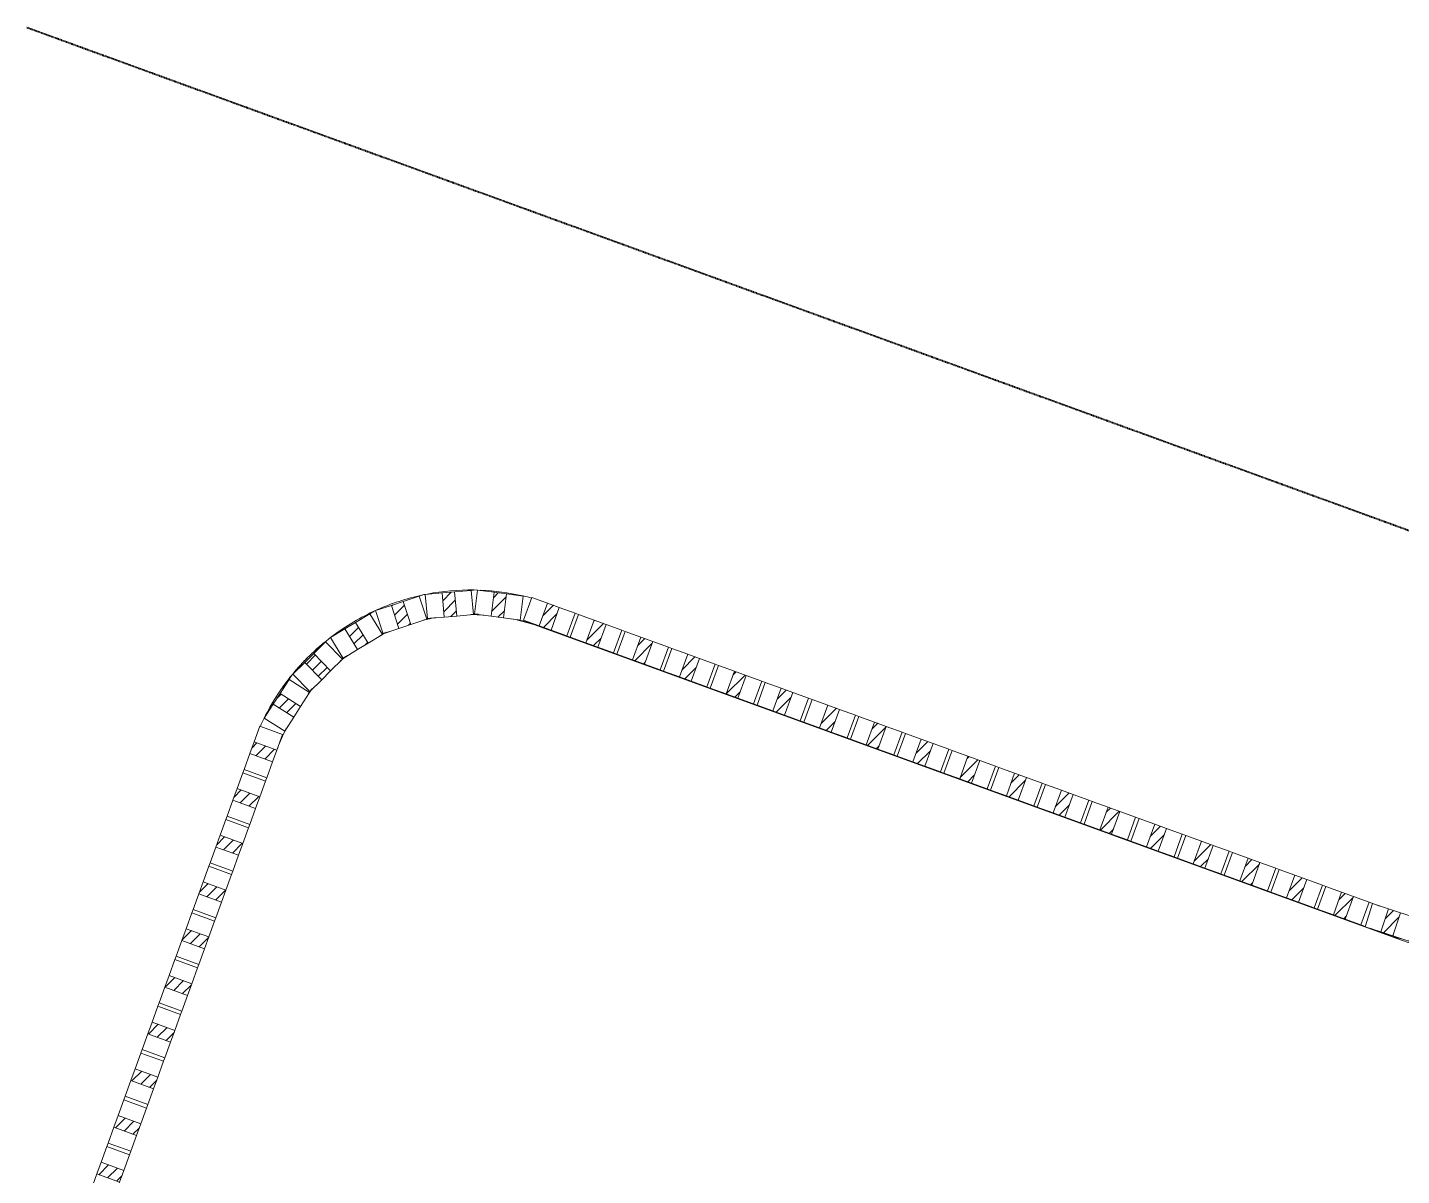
# Model space of a CAD drawing. Header units: millimetres. Extents: x -32090 to 18410, y 18847 to 76047.
# Drawn here: x -22973 to -17307, y 25347 to 30082 of the extents above; entities that cross this region are included whole.
import ezdxf

# ---------------------------------------------------------------- set-up
doc = ezdxf.new("R2010")
doc.units = ezdxf.units.MM
doc.linetypes.add('dash 1-1', pattern=[2, 1, -1])
for name, color, linetype, lineweight in [('A-DETL', 90, 'Continuous', 5), ('A-FLOR', 192, 'Continuous', 5), ('A-GLAZ-CURT', 52, 'Continuous', 5), ('A-GLAZ-CWMG', 51, 'Continuous', 5), ('A-WALL', 113, 'Continuous', 5)]:
    doc.layers.add(name, color=color, linetype=linetype, lineweight=lineweight)

# ---------------------------------------------------------------- blocks, each defined once
blk = doc.blocks.new('X Block - X Block-V526-1st Traffic Floor Plan - Pedestrian')
at = {"layer": 'A-GLAZ-CURT'}
h = blk.add_hatch(dxfattribs=at)
h.set_pattern_fill('FP_512', color=256, style=0, pattern_type=2)
h.set_pattern_definition([(335, (-16098.08, -29940.082), (14.79164, 31.720773), [])])
h.paths.add_polyline_path([(-33.3, -50), (18.3, -50), (18.3, 50), (-33.3, 50)])
for p, q in [((-102.5, 50), (-102.5, -50)), ((-102.5, 50), (-33.3, 50)), ((18.3, 50), (-33.3, 50)), ((-33.3, 50), (-33.3, -50)), ((18.3, -50), (18.3, 50)), ((18.3, 50), (87.5, 50)), ((87.5, 50), (87.5, -50)), ((-33.3, -50), (-102.5, -50)), ((-33.3, -50), (18.3, -50)), ((87.5, -50), (18.3, -50))]:
    blk.add_line(p, q, dxfattribs=at)
blk = doc.blocks.new('Rectangular Mullion - 15 x 100mm-V155-1st Traffic Floor Plan - Pedestrian')
at = {"layer": 'A-GLAZ-CWMG'}
for p, q in [((-23149.9, 65882), (-23134.9, 65882)), ((-23134.9, 65782), (-23149.9, 65782))]:
    blk.add_line(p, q, dxfattribs=at)
blk = doc.blocks.new('X Block - X Block-V527-1st Traffic Floor Plan - Pedestrian')
at = {"layer": 'A-GLAZ-CURT'}
h = blk.add_hatch(dxfattribs=at)
h.set_pattern_fill('FP_513', color=256, style=0, pattern_type=2)
h.set_pattern_definition([(335, (-16303.08, -29940.082), (14.79164, 31.720773), [])])
h.paths.add_polyline_path([(18.3, 50), (-33.3, 50), (-33.3, -50), (18.3, -50)])
for p, q in [((-102.5, 50), (-102.5, -50)), ((-102.5, 50), (-33.3, 50)), ((18.3, 50), (-33.3, 50)), ((-33.3, 50), (-33.3, -50)), ((18.3, -50), (18.3, 50)), ((18.3, 50), (87.5, 50)), ((87.5, 50), (87.5, -50)), ((-33.3, -50), (-102.5, -50)), ((-33.3, -50), (18.3, -50)), ((87.5, -50), (18.3, -50))]:
    blk.add_line(p, q, dxfattribs=at)
blk = doc.blocks.new('X Block - X Block-V528-1st Traffic Floor Plan - Pedestrian')
at = {"layer": 'A-GLAZ-CURT'}
h = blk.add_hatch(dxfattribs=at)
h.set_pattern_fill('FP_514', color=256, style=0, pattern_type=2)
h.set_pattern_definition([(335, (-16508.08, -29940.082), (14.79164, 31.720773), [])])
h.paths.add_polyline_path([(-33.3, 50), (-33.3, -50), (18.3, -50), (18.3, 50)])
for p, q in [((-102.5, 50), (-102.5, -50)), ((-102.5, 50), (-33.3, 50)), ((18.3, 50), (-33.3, 50)), ((-33.3, 50), (-33.3, -50)), ((18.3, -50), (18.3, 50)), ((18.3, 50), (87.5, 50)), ((87.5, 50), (87.5, -50)), ((-33.3, -50), (-102.5, -50)), ((-33.3, -50), (18.3, -50)), ((87.5, -50), (18.3, -50))]:
    blk.add_line(p, q, dxfattribs=at)
blk = doc.blocks.new('X Block - X Block-V529-1st Traffic Floor Plan - Pedestrian')
at = {"layer": 'A-GLAZ-CURT'}
h = blk.add_hatch(dxfattribs=at)
h.set_pattern_fill('FP_515', color=256, style=0, pattern_type=2)
h.set_pattern_definition([(335, (-16713.08, -29940.082), (14.79164, 31.720773), [])])
h.paths.add_polyline_path([(-33.3, -50), (18.3, -50), (18.3, 50), (-33.3, 50), (-33.3, -3)])
for p, q in [((-102.5, 50), (-102.5, -50)), ((-102.5, 50), (-33.3, 50)), ((18.3, 50), (-33.3, 50)), ((-33.3, 50), (-33.3, -50)), ((18.3, -50), (18.3, 50)), ((18.3, 50), (87.5, 50)), ((87.5, 50), (87.5, -50)), ((-33.3, -50), (-102.5, -50)), ((-33.3, -50), (18.3, -50)), ((87.5, -50), (18.3, -50))]:
    blk.add_line(p, q, dxfattribs=at)
blk = doc.blocks.new('X Block - X Block-V530-1st Traffic Floor Plan - Pedestrian')
at = {"layer": 'A-GLAZ-CURT'}
h = blk.add_hatch(dxfattribs=at)
h.set_pattern_fill('FP_516', color=256, style=0, pattern_type=2)
h.set_pattern_definition([(335, (-16918.08, -29940.082), (14.79164, 31.720773), [])])
h.paths.add_polyline_path([(18.3, 50), (-33.3, 50), (-33.3, -50), (18.3, -50)])
for p, q in [((-102.5, 50), (-102.5, -50)), ((-102.5, 50), (-33.3, 50)), ((18.3, 50), (-33.3, 50)), ((-33.3, 50), (-33.3, -50)), ((18.3, -50), (18.3, 50)), ((18.3, 50), (87.5, 50)), ((87.5, 50), (87.5, -50)), ((-33.3, -50), (-102.5, -50)), ((-33.3, -50), (18.3, -50)), ((87.5, -50), (18.3, -50))]:
    blk.add_line(p, q, dxfattribs=at)
blk = doc.blocks.new('X Block - X Block-V531-1st Traffic Floor Plan - Pedestrian')
at = {"layer": 'A-GLAZ-CURT'}
h = blk.add_hatch(dxfattribs=at)
h.set_pattern_fill('FP_517', color=256, style=0, pattern_type=2)
h.set_pattern_definition([(335, (-17123.08, -29940.082), (14.79164, 31.720773), [])])
h.paths.add_polyline_path([(-33.3, 50), (-33.3, -50), (18.3, -50), (18.3, 50)])
for p, q in [((-102.5, 50), (-102.5, -50)), ((-102.5, 50), (-33.3, 50)), ((18.3, 50), (-33.3, 50)), ((-33.3, 50), (-33.3, -50)), ((18.3, -50), (18.3, 50)), ((18.3, 50), (87.5, 50)), ((87.5, 50), (87.5, -50)), ((-33.3, -50), (-102.5, -50)), ((-33.3, -50), (18.3, -50)), ((87.5, -50), (18.3, -50))]:
    blk.add_line(p, q, dxfattribs=at)
blk = doc.blocks.new('X Block - X Block-V532-1st Traffic Floor Plan - Pedestrian')
at = {"layer": 'A-GLAZ-CURT'}
h = blk.add_hatch(dxfattribs=at)
h.set_pattern_fill('FP_518', color=256, style=0, pattern_type=2)
h.set_pattern_definition([(335, (-17328.08, -29940.082), (14.79164, 31.720773), [])])
h.paths.add_polyline_path([(-33.3, -50), (18.3, -50), (18.3, 50), (-33.3, 50)])
for p, q in [((-102.5, 50), (-102.5, -50)), ((-102.5, 50), (-33.3, 50)), ((18.3, 50), (-33.3, 50)), ((-33.3, 50), (-33.3, -50)), ((18.3, -50), (18.3, 50)), ((18.3, 50), (87.5, 50)), ((87.5, 50), (87.5, -50)), ((-33.3, -50), (-102.5, -50)), ((-33.3, -50), (18.3, -50)), ((87.5, -50), (18.3, -50))]:
    blk.add_line(p, q, dxfattribs=at)
blk = doc.blocks.new('X Block - X Block-V533-1st Traffic Floor Plan - Pedestrian')
at = {"layer": 'A-GLAZ-CURT'}
h = blk.add_hatch(dxfattribs=at)
h.set_pattern_fill('FP_519', color=256, style=0, pattern_type=2)
h.set_pattern_definition([(335, (-17533.08, -29940.082), (14.79164, 31.720773), [])])
h.paths.add_polyline_path([(18.3, 50), (-33.3, 50), (-33.3, -50), (18.3, -50)])
for p, q in [((-102.5, 50), (-102.5, -50)), ((-102.5, 50), (-33.3, 50)), ((18.3, 50), (-33.3, 50)), ((-33.3, 50), (-33.3, -50)), ((18.3, -50), (18.3, 50)), ((18.3, 50), (87.5, 50)), ((87.5, 50), (87.5, -50)), ((-33.3, -50), (-102.5, -50)), ((-33.3, -50), (18.3, -50)), ((87.5, -50), (18.3, -50))]:
    blk.add_line(p, q, dxfattribs=at)
blk = doc.blocks.new('X Block - X Block-V534-1st Traffic Floor Plan - Pedestrian')
at = {"layer": 'A-GLAZ-CURT'}
h = blk.add_hatch(dxfattribs=at)
h.set_pattern_fill('FP_520', color=256, style=0, pattern_type=2)
h.set_pattern_definition([(335, (-17738.08, -29940.082), (14.79164, 31.720773), [])])
h.paths.add_polyline_path([(-33.3, 50), (-33.3, -50), (18.3, -50), (18.3, 50)])
for p, q in [((-102.5, 50), (-102.5, -50)), ((-102.5, 50), (-33.3, 50)), ((18.3, 50), (-33.3, 50)), ((-33.3, 50), (-33.3, -50)), ((18.3, -50), (18.3, 50)), ((18.3, 50), (87.5, 50)), ((87.5, 50), (87.5, -50)), ((-33.3, -50), (-102.5, -50)), ((-33.3, -50), (18.3, -50)), ((87.5, -50), (18.3, -50))]:
    blk.add_line(p, q, dxfattribs=at)
blk = doc.blocks.new('X Block - X Block-V535-1st Traffic Floor Plan - Pedestrian')
at = {"layer": 'A-GLAZ-CURT'}
h = blk.add_hatch(dxfattribs=at)
h.set_pattern_fill('FP_521', color=256, style=0, pattern_type=2)
h.set_pattern_definition([(335, (-17935.58, -29940.082), (14.79164, 31.720773), [])])
h.paths.add_polyline_path([(-25.8, -50), (25.8, -50), (25.8, 50), (-25.8, 50)])
for p, q in [((-95, 50), (-95, -50)), ((-95, 50), (-25.8, 50)), ((25.8, 50), (-25.8, 50)), ((-25.8, 50), (-25.8, -50)), ((25.8, -50), (25.8, 50)), ((25.8, 50), (95, 50)), ((95, 50), (95, -50)), ((-25.8, -50), (-95, -50)), ((-25.8, -50), (25.8, -50)), ((95, -50), (25.8, -50))]:
    blk.add_line(p, q, dxfattribs=at)
blk = doc.blocks.new('X Block - X Block-V536-1st Traffic Floor Plan - Pedestrian')
at = {"layer": 'A-GLAZ-CURT'}
h = blk.add_hatch(dxfattribs=at)
h.set_pattern_fill('FP_522', color=256, style=0, pattern_type=2)
h.set_pattern_definition([(65, (29015.434, -18862.748), (-31.720773, 14.79164), [])])
h.paths.add_polyline_path([(18.3, -50), (18.3, 50), (-33.3, 50), (-33.3, -50)])
for p, q in [((-102.5, 50), (-102.5, -50)), ((-102.5, 50), (-33.3, 50)), ((18.3, 50), (-33.3, 50)), ((-33.3, 50), (-33.3, -50)), ((18.3, -50), (18.3, 50)), ((18.3, 50), (87.5, 50)), ((87.5, 50), (87.5, -50)), ((-33.3, -50), (-102.5, -50)), ((-33.3, -50), (18.3, -50)), ((87.5, -50), (18.3, -50))]:
    blk.add_line(p, q, dxfattribs=at)
blk = doc.blocks.new('X Block - X Block-V537-1st Traffic Floor Plan - Pedestrian')
at = {"layer": 'A-GLAZ-CURT'}
h = blk.add_hatch(dxfattribs=at)
h.set_pattern_fill('FP_523', color=256, style=0, pattern_type=2)
h.set_pattern_definition([(65, (28810.434, -18862.748), (-31.720773, 14.79164), [])])
h.paths.add_polyline_path([(-33.3, -50), (18.3, -50), (18.3, 50), (-33.3, 50)])
for p, q in [((-102.5, 50), (-102.5, -50)), ((-102.5, 50), (-33.3, 50)), ((18.3, 50), (-33.3, 50)), ((-33.3, 50), (-33.3, -50)), ((18.3, -50), (18.3, 50)), ((18.3, 50), (87.5, 50)), ((87.5, 50), (87.5, -50)), ((-33.3, -50), (-102.5, -50)), ((-33.3, -50), (18.3, -50)), ((87.5, -50), (18.3, -50))]:
    blk.add_line(p, q, dxfattribs=at)
blk = doc.blocks.new('X Block - X Block-V538-1st Traffic Floor Plan - Pedestrian')
at = {"layer": 'A-GLAZ-CURT'}
h = blk.add_hatch(dxfattribs=at)
h.set_pattern_fill('FP_524', color=256, style=0, pattern_type=2)
h.set_pattern_definition([(65, (28605.434, -18862.748), (-31.720773, 14.79164), [])])
h.paths.add_polyline_path([(-33.3, -50), (18.3, -50), (18.3, 50), (-33.3, 50)])
for p, q in [((-102.5, 50), (-102.5, -50)), ((-102.5, 50), (-33.3, 50)), ((18.3, 50), (-33.3, 50)), ((-33.3, 50), (-33.3, -50)), ((18.3, -50), (18.3, 50)), ((18.3, 50), (87.5, 50)), ((87.5, 50), (87.5, -50)), ((-33.3, -50), (-102.5, -50)), ((-33.3, -50), (18.3, -50)), ((87.5, -50), (18.3, -50))]:
    blk.add_line(p, q, dxfattribs=at)
blk = doc.blocks.new('X Block - X Block-V539-1st Traffic Floor Plan - Pedestrian')
at = {"layer": 'A-GLAZ-CURT'}
h = blk.add_hatch(dxfattribs=at)
h.set_pattern_fill('FP_525', color=256, style=0, pattern_type=2)
h.set_pattern_definition([(65, (28400.434, -18862.748), (-31.720773, 14.79164), [])])
h.paths.add_polyline_path([(18.3, -50), (18.3, 50), (-33.3, 50), (-33.3, -50)])
for p, q in [((-102.5, 50), (-102.5, -50)), ((-102.5, 50), (-33.3, 50)), ((18.3, 50), (-33.3, 50)), ((-33.3, 50), (-33.3, -50)), ((18.3, -50), (18.3, 50)), ((18.3, 50), (87.5, 50)), ((87.5, 50), (87.5, -50)), ((-33.3, -50), (-102.5, -50)), ((-33.3, -50), (18.3, -50)), ((87.5, -50), (18.3, -50))]:
    blk.add_line(p, q, dxfattribs=at)
blk = doc.blocks.new('X Block - X Block-V540-1st Traffic Floor Plan - Pedestrian')
at = {"layer": 'A-GLAZ-CURT'}
h = blk.add_hatch(dxfattribs=at)
h.set_pattern_fill('FP_526', color=256, style=0, pattern_type=2)
h.set_pattern_definition([(65, (28195.434, -18862.748), (-31.720773, 14.79164), [])])
h.paths.add_polyline_path([(18.3, -50), (18.3, 50), (-33.3, 50), (-33.3, -50)])
for p, q in [((-102.5, 50), (-102.5, -50)), ((-102.5, 50), (-33.3, 50)), ((18.3, 50), (-33.3, 50)), ((-33.3, 50), (-33.3, -50)), ((18.3, -50), (18.3, 50)), ((18.3, 50), (87.5, 50)), ((87.5, 50), (87.5, -50)), ((-33.3, -50), (-102.5, -50)), ((-33.3, -50), (18.3, -50)), ((87.5, -50), (18.3, -50))]:
    blk.add_line(p, q, dxfattribs=at)
blk = doc.blocks.new('Rectangular Mullion - 15 x 100mm-V501-1st Traffic Floor Plan - Pedestrian')
at = {"layer": 'A-GLAZ-CWMG'}
for p, q in [((-12991.4, 22638), (-12977.3, 22643.1)), ((-12943.1, 22549.2), (-12957.2, 22544))]:
    blk.add_line(p, q, dxfattribs=at)
blk = doc.blocks.new('X Block - X Block-V541-1st Traffic Floor Plan - Pedestrian')
at = {"layer": 'A-GLAZ-CURT'}
h = blk.add_hatch(dxfattribs=at)
h.set_pattern_fill('FP_527', color=256, style=0, pattern_type=2)
h.set_pattern_definition([(65, (27990.434, -18862.748), (-31.720773, 14.79164), [])])
h.paths.add_polyline_path([(-33.3, 50), (-33.3, -50), (18.3, -50), (18.3, 50)])
for p, q in [((-102.5, 50), (-102.5, -50)), ((-102.5, 50), (-33.3, 50)), ((18.3, 50), (-33.3, 50)), ((-33.3, 50), (-33.3, -50)), ((18.3, -50), (18.3, 50)), ((18.3, 50), (87.5, 50)), ((87.5, 50), (87.5, -50)), ((-33.3, -50), (-102.5, -50)), ((-33.3, -50), (18.3, -50)), ((87.5, -50), (18.3, -50))]:
    blk.add_line(p, q, dxfattribs=at)
blk = doc.blocks.new('X Block - X Block-V542-1st Traffic Floor Plan - Pedestrian')
at = {"layer": 'A-GLAZ-CURT'}
h = blk.add_hatch(dxfattribs=at)
h.set_pattern_fill('FP_528', color=256, style=0, pattern_type=2)
h.set_pattern_definition([(65, (27785.434, -18862.748), (-31.720773, 14.79164), [])])
h.paths.add_polyline_path([(-33.3, 50), (-33.3, -50), (18.3, -50), (18.3, 50)])
for p, q in [((-102.5, 50), (-102.5, -50)), ((-102.5, 50), (-33.3, 50)), ((18.3, 50), (-33.3, 50)), ((-33.3, 50), (-33.3, -50)), ((18.3, -50), (18.3, 50)), ((18.3, 50), (87.5, 50)), ((87.5, 50), (87.5, -50)), ((-33.3, -50), (-102.5, -50)), ((-33.3, -50), (18.3, -50)), ((87.5, -50), (18.3, -50))]:
    blk.add_line(p, q, dxfattribs=at)
blk = doc.blocks.new('X Block - X Block-V543-1st Traffic Floor Plan - Pedestrian')
at = {"layer": 'A-GLAZ-CURT'}
h = blk.add_hatch(dxfattribs=at)
h.set_pattern_fill('FP_529', color=256, style=0, pattern_type=2)
h.set_pattern_definition([(65, (27580.434, -18862.748), (-31.720773, 14.79164), [])])
h.paths.add_polyline_path([(18.3, -50), (18.3, 50), (-33.3, 50), (-33.3, -50), (-22.5, -50)])
for p, q in [((-102.5, 50), (-102.5, -50)), ((-102.5, 50), (-33.3, 50)), ((18.3, 50), (-33.3, 50)), ((-33.3, 50), (-33.3, -50)), ((18.3, -50), (18.3, 50)), ((18.3, 50), (87.5, 50)), ((87.5, 50), (87.5, -50)), ((-33.3, -50), (-102.5, -50)), ((-33.3, -50), (18.3, -50)), ((87.5, -50), (18.3, -50))]:
    blk.add_line(p, q, dxfattribs=at)
blk = doc.blocks.new('X Block - X Block-V544-1st Traffic Floor Plan - Pedestrian')
at = {"layer": 'A-GLAZ-CURT'}
h = blk.add_hatch(dxfattribs=at)
h.set_pattern_fill('FP_530', color=256, style=0, pattern_type=2)
h.set_pattern_definition([(65, (27375.434, -18862.748), (-31.720773, 14.79164), [])])
h.paths.add_polyline_path([(18.3, -50), (18.3, 50), (-33.3, 50), (-33.3, -50)])
for p, q in [((-102.5, 50), (-102.5, -50)), ((-102.5, 50), (-33.3, 50)), ((18.3, 50), (-33.3, 50)), ((-33.3, 50), (-33.3, -50)), ((18.3, -50), (18.3, 50)), ((18.3, 50), (87.5, 50)), ((87.5, 50), (87.5, -50)), ((-33.3, -50), (-102.5, -50)), ((-33.3, -50), (18.3, -50)), ((87.5, -50), (18.3, -50))]:
    blk.add_line(p, q, dxfattribs=at)
blk = doc.blocks.new('X Block - X Block-V545-1st Traffic Floor Plan - Pedestrian')
at = {"layer": 'A-GLAZ-CURT'}
h = blk.add_hatch(dxfattribs=at)
h.set_pattern_fill('FP_531', color=256, style=0, pattern_type=2)
h.set_pattern_definition([(65, (27170.434, -18862.748), (-31.720773, 14.79164), [])])
h.paths.add_polyline_path([(-33.3, 50), (-33.3, -50), (18.3, -50), (18.3, 50)])
for p, q in [((-102.5, 50), (-102.5, -50)), ((-102.5, 50), (-33.3, 50)), ((18.3, 50), (-33.3, 50)), ((-33.3, 50), (-33.3, -50)), ((18.3, -50), (18.3, 50)), ((18.3, 50), (87.5, 50)), ((87.5, 50), (87.5, -50)), ((-33.3, -50), (-102.5, -50)), ((-33.3, -50), (18.3, -50)), ((87.5, -50), (18.3, -50))]:
    blk.add_line(p, q, dxfattribs=at)
blk = doc.blocks.new('X Block - X Block-V546-1st Traffic Floor Plan - Pedestrian')
at = {"layer": 'A-GLAZ-CURT'}
h = blk.add_hatch(dxfattribs=at)
h.set_pattern_fill('FP_532', color=256, style=0, pattern_type=2)
h.set_pattern_definition([(65, (26965.434, -18862.748), (-31.720773, 14.79164), [])])
h.paths.add_polyline_path([(-33.3, 50), (-33.3, -50), (18.3, -50), (18.3, 50)])
for p, q in [((-102.5, 50), (-102.5, -50)), ((-102.5, 50), (-33.3, 50)), ((18.3, 50), (-33.3, 50)), ((-33.3, 50), (-33.3, -50)), ((18.3, -50), (18.3, 50)), ((18.3, 50), (87.5, 50)), ((87.5, 50), (87.5, -50)), ((-33.3, -50), (-102.5, -50)), ((-33.3, -50), (18.3, -50)), ((87.5, -50), (18.3, -50))]:
    blk.add_line(p, q, dxfattribs=at)
blk = doc.blocks.new('X Block - X Block-V547-1st Traffic Floor Plan - Pedestrian')
at = {"layer": 'A-GLAZ-CURT'}
h = blk.add_hatch(dxfattribs=at)
h.set_pattern_fill('FP_533', color=256, style=0, pattern_type=2)
h.set_pattern_definition([(65, (26760.434, -18862.748), (-31.720773, 14.79164), [])])
h.paths.add_polyline_path([(18.3, -50), (18.3, 50), (-33.3, 50), (-33.3, -50), (14.7, -50)])
for p, q in [((-102.5, 50), (-102.5, -50)), ((-102.5, 50), (-33.3, 50)), ((18.3, 50), (-33.3, 50)), ((-33.3, 50), (-33.3, -50)), ((18.3, -50), (18.3, 50)), ((18.3, 50), (87.5, 50)), ((87.5, 50), (87.5, -50)), ((-33.3, -50), (-102.5, -50)), ((-33.3, -50), (18.3, -50)), ((87.5, -50), (18.3, -50))]:
    blk.add_line(p, q, dxfattribs=at)
blk = doc.blocks.new('X Block - X Block-V548-1st Traffic Floor Plan - Pedestrian')
at = {"layer": 'A-GLAZ-CURT'}
h = blk.add_hatch(dxfattribs=at)
h.set_pattern_fill('FP_534', color=256, style=0, pattern_type=2)
h.set_pattern_definition([(65, (26555.434, -18862.748), (-31.720773, 14.79164), [])])
h.paths.add_polyline_path([(18.3, -50), (18.3, 50), (-33.3, 50), (-33.3, -50)])
for p, q in [((-102.5, 50), (-102.5, -50)), ((-102.5, 50), (-33.3, 50)), ((18.3, 50), (-33.3, 50)), ((-33.3, 50), (-33.3, -50)), ((18.3, -50), (18.3, 50)), ((18.3, 50), (87.5, 50)), ((87.5, 50), (87.5, -50)), ((-33.3, -50), (-102.5, -50)), ((-33.3, -50), (18.3, -50)), ((87.5, -50), (18.3, -50))]:
    blk.add_line(p, q, dxfattribs=at)
blk = doc.blocks.new('X Block - X Block-V549-1st Traffic Floor Plan - Pedestrian')
at = {"layer": 'A-GLAZ-CURT'}
h = blk.add_hatch(dxfattribs=at)
h.set_pattern_fill('FP_535', color=256, style=0, pattern_type=2)
h.set_pattern_definition([(65, (26350.434, -18862.748), (-31.720773, 14.79164), [])])
h.paths.add_polyline_path([(-33.3, 50), (-33.3, -50), (18.3, -50), (18.3, 50)])
for p, q in [((-102.5, 50), (-102.5, -50)), ((-102.5, 50), (-33.3, 50)), ((18.3, 50), (-33.3, 50)), ((-33.3, 50), (-33.3, -50)), ((18.3, -50), (18.3, 50)), ((18.3, 50), (87.5, 50)), ((87.5, 50), (87.5, -50)), ((-33.3, -50), (-102.5, -50)), ((-33.3, -50), (18.3, -50)), ((87.5, -50), (18.3, -50))]:
    blk.add_line(p, q, dxfattribs=at)
blk = doc.blocks.new('X Block - X Block-V550-1st Traffic Floor Plan - Pedestrian')
at = {"layer": 'A-GLAZ-CURT'}
h = blk.add_hatch(dxfattribs=at)
h.set_pattern_fill('FP_536', color=256, style=0, pattern_type=2)
h.set_pattern_definition([(65, (26145.434, -18862.748), (-31.720773, 14.79164), [])])
h.paths.add_polyline_path([(-33.3, 50), (-33.3, -50), (18.3, -50), (18.3, 50)])
for p, q in [((-102.5, 50), (-102.5, -50)), ((-102.5, 50), (-33.3, 50)), ((18.3, 50), (-33.3, 50)), ((-33.3, 50), (-33.3, -50)), ((18.3, -50), (18.3, 50)), ((18.3, 50), (87.5, 50)), ((87.5, 50), (87.5, -50)), ((-33.3, -50), (-102.5, -50)), ((-33.3, -50), (18.3, -50)), ((87.5, -50), (18.3, -50))]:
    blk.add_line(p, q, dxfattribs=at)
blk = doc.blocks.new('X Block - X Block-V551-1st Traffic Floor Plan - Pedestrian')
at = {"layer": 'A-GLAZ-CURT'}
h = blk.add_hatch(dxfattribs=at)
h.set_pattern_fill('FP_537', color=256, style=0, pattern_type=2)
h.set_pattern_definition([(65, (25940.434, -18862.748), (-31.720773, 14.79164), [])])
h.paths.add_polyline_path([(-33.3, 50), (-33.3, -50), (18.3, -50), (18.3, 50)])
for p, q in [((-102.5, 50), (-102.5, -50)), ((-102.5, 50), (-33.3, 50)), ((18.3, 50), (-33.3, 50)), ((-33.3, 50), (-33.3, -50)), ((18.3, -50), (18.3, 50)), ((18.3, 50), (87.5, 50)), ((87.5, 50), (87.5, -50)), ((-33.3, -50), (-102.5, -50)), ((-33.3, -50), (18.3, -50)), ((87.5, -50), (18.3, -50))]:
    blk.add_line(p, q, dxfattribs=at)
blk = doc.blocks.new('X Block - X Block-V552-1st Traffic Floor Plan - Pedestrian')
at = {"layer": 'A-GLAZ-CURT'}
h = blk.add_hatch(dxfattribs=at)
h.set_pattern_fill('FP_538', color=256, style=0, pattern_type=2)
h.set_pattern_definition([(65, (25735.434, -18862.748), (-31.720773, 14.79164), [])])
h.paths.add_polyline_path([(18.3, -50), (18.3, 50), (-33.3, 50), (-33.3, -50)])
for p, q in [((-102.5, 50), (-102.5, -50)), ((-102.5, 50), (-33.3, 50)), ((18.3, 50), (-33.3, 50)), ((-33.3, 50), (-33.3, -50)), ((18.3, -50), (18.3, 50)), ((18.3, 50), (87.5, 50)), ((87.5, 50), (87.5, -50)), ((-33.3, -50), (-102.5, -50)), ((-33.3, -50), (18.3, -50)), ((87.5, -50), (18.3, -50))]:
    blk.add_line(p, q, dxfattribs=at)
blk = doc.blocks.new('X Block - X Block-V553-1st Traffic Floor Plan - Pedestrian')
at = {"layer": 'A-GLAZ-CURT'}
h = blk.add_hatch(dxfattribs=at)
h.set_pattern_fill('FP_539', color=256, style=0, pattern_type=2)
h.set_pattern_definition([(65, (25537.934, -18862.748), (-31.720773, 14.79164), [])])
h.paths.add_polyline_path([(-25.8, -50), (25.8, -50), (25.8, 50), (-25.8, 50)])
for p, q in [((-95, 50), (-95, -50)), ((-95, 50), (-25.8, 50)), ((25.8, 50), (-25.8, 50)), ((-25.8, 50), (-25.8, -50)), ((25.8, -50), (25.8, 50)), ((25.8, 50), (95, 50)), ((95, 50), (95, -50)), ((-25.8, -50), (-95, -50)), ((-25.8, -50), (25.8, -50)), ((95, -50), (25.8, -50))]:
    blk.add_line(p, q, dxfattribs=at)
blk = doc.blocks.new('X Block - X Block-V583-1st Traffic Floor Plan - Pedestrian')
at = {"layer": 'A-GLAZ-CURT'}
h = blk.add_hatch(dxfattribs=at)
h.set_pattern_fill('FP_572', color=256, style=0, pattern_type=2)
h.set_pattern_definition([(347.511, (-11245.38, -33136), (7.568826, 34.171814), [])])
h.paths.add_polyline_path([(-33.3, -50), (18.3, -50), (18.3, 50), (-33.3, 50)])
for p, q in [((-102.5, 50), (-102.5, -50)), ((-102.5, 50), (-33.3, 50)), ((18.3, 50), (-33.3, 50)), ((-33.3, 50), (-33.3, -50)), ((18.3, -50), (18.3, 50)), ((18.3, 50), (87.5, 50)), ((87.5, 50), (87.5, -50)), ((-33.3, -50), (-102.5, -50)), ((-33.3, -50), (18.3, -50)), ((87.5, -50), (18.3, -50))]:
    blk.add_line(p, q, dxfattribs=at)
blk = doc.blocks.new('X Block - X Block-V584-1st Traffic Floor Plan - Pedestrian')
at = {"layer": 'A-GLAZ-CURT'}
h = blk.add_hatch(dxfattribs=at)
h.set_pattern_fill('FP_573', color=256, style=0, pattern_type=2)
h.set_pattern_definition([(0.59037, (-3657.464, -34844.384), (-0.36063, 34.998142), [])])
h.paths.add_polyline_path([(-33.3, -50), (18.3, -50), (18.3, 50), (-33.3, 50), (-33.3, -21.3)])
for p, q in [((-102.5, 50), (-102.5, -50)), ((-102.5, 50), (-33.3, 50)), ((18.3, 50), (-33.3, 50)), ((-33.3, 50), (-33.3, -50)), ((18.3, -50), (18.3, 50)), ((18.3, 50), (87.5, 50)), ((87.5, 50), (87.5, -50)), ((-33.3, -50), (-102.5, -50)), ((-33.3, -50), (18.3, -50)), ((87.5, -50), (18.3, -50))]:
    blk.add_line(p, q, dxfattribs=at)
blk = doc.blocks.new('X Block - X Block-V585-1st Traffic Floor Plan - Pedestrian')
at = {"layer": 'A-GLAZ-CURT'}
h = blk.add_hatch(dxfattribs=at)
h.set_pattern_fill('FP_574', color=256, style=0, pattern_type=2)
h.set_pattern_definition([(13.669, (4120.21, -34791.337), (-8.270936, 34.0087), [])])
h.paths.add_polyline_path([(-33.3, 50), (-33.3, -50), (18.3, -50), (18.3, 50)])
for p, q in [((-102.5, 50), (-102.5, -50)), ((-102.5, 50), (-33.3, 50)), ((18.3, 50), (-33.3, 50)), ((-33.3, 50), (-33.3, -50)), ((18.3, -50), (18.3, 50)), ((18.3, 50), (87.5, 50)), ((87.5, 50), (87.5, -50)), ((-33.3, -50), (-102.5, -50)), ((-33.3, -50), (18.3, -50)), ((87.5, -50), (18.3, -50))]:
    blk.add_line(p, q, dxfattribs=at)
blk = doc.blocks.new('X Block - X Block-V586-1st Traffic Floor Plan - Pedestrian')
at = {"layer": 'A-GLAZ-CURT'}
h = blk.add_hatch(dxfattribs=at)
h.set_pattern_fill('FP_575', color=256, style=0, pattern_type=2)
h.set_pattern_definition([(26.749, (11684.116, -32979.612), (-15.7529, 31.254538), [])])
h.paths.add_polyline_path([(-33.3, -50), (18.3, -50), (18.3, 50), (-33.3, 50)])
for p, q in [((-102.5, 50), (-102.5, -50)), ((-102.5, 50), (-33.3, 50)), ((18.3, 50), (-33.3, 50)), ((-33.3, 50), (-33.3, -50)), ((18.3, -50), (18.3, 50)), ((18.3, 50), (87.5, 50)), ((87.5, 50), (87.5, -50)), ((-33.3, -50), (-102.5, -50)), ((-33.3, -50), (18.3, -50)), ((87.5, -50), (18.3, -50))]:
    blk.add_line(p, q, dxfattribs=at)
blk = doc.blocks.new('X Block - X Block-V587-1st Traffic Floor Plan - Pedestrian')
at = {"layer": 'A-GLAZ-CURT'}
h = blk.add_hatch(dxfattribs=at)
h.set_pattern_fill('FP_576', color=256, style=0, pattern_type=2)
h.set_pattern_definition([(39.828, (18641.82, -29503.206), (-22.416978, 26.87897), [])])
h.paths.add_polyline_path([(-33.3, -50), (18.3, -50), (18.3, 50), (-33.3, 50), (-33.3, 5.9)])
for p, q in [((-102.5, 50), (-102.5, -50)), ((-102.5, 50), (-33.3, 50)), ((18.3, 50), (-33.3, 50)), ((-33.3, 50), (-33.3, -50)), ((18.3, -50), (18.3, 50)), ((18.3, 50), (87.5, 50)), ((87.5, 50), (87.5, -50)), ((-33.3, -50), (-102.5, -50)), ((-33.3, -50), (18.3, -50)), ((87.5, -50), (18.3, -50))]:
    blk.add_line(p, q, dxfattribs=at)
blk = doc.blocks.new('X Block - X Block-11240933-1st Traffic Floor Plan - Pedestrian')
at = {"layer": 'A-GLAZ-CURT'}
h = blk.add_hatch(dxfattribs=at)
h.set_pattern_fill('FP_577', color=256, style=0, pattern_type=2)
h.set_pattern_definition([(52.427, (24433.292, -24748.903), (-27.740198, 21.34201), [])])
h.paths.add_polyline_path([(25.8, -50), (25.8, 50), (-25.8, 50), (-25.8, -50)])
for p, q in [((-95, 50), (-95, -50)), ((-95, 50), (-25.8, 50)), ((25.8, 50), (-25.8, 50)), ((-25.8, 50), (-25.8, -50)), ((25.8, -50), (25.8, 50)), ((25.8, 50), (95, 50)), ((95, 50), (95, -50)), ((-25.8, -50), (-95, -50)), ((-25.8, -50), (25.8, -50)), ((95, -50), (25.8, -50))]:
    blk.add_line(p, q, dxfattribs=at)
blk = doc.blocks.new('Rectangular Mullion - 15 x 100mm-10925886-1st Traffic Floor Plan - Pedestrian')
at = {"layer": 'A-GLAZ-CWMG'}
for p, q in [((-21894.2, 27393.2), (-21883.1, 27410.7)), ((-21804.9, 27347.3), (-21809.9, 27339.4))]:
    blk.add_line(p, q, dxfattribs=at)
blk = doc.blocks.new('Rectangular Mullion - 15 x 100mm-10925801-1st Traffic Floor Plan - Pedestrian')
at = {"layer": 'A-GLAZ-CWMG'}
for p, q in [((-21743.3, 27547.6), (-21728.5, 27562.2)), ((-21666.7, 27482.7), (-21673.3, 27476.2)), ((-21883.1, 27410.7), (-21879, 27414.7))]:
    blk.add_line(p, q, dxfattribs=at)
blk = doc.blocks.new('Rectangular Mullion - 15 x 100mm-10950570-1st Traffic Floor Plan - Pedestrian')
at = {"layer": 'A-GLAZ-CWMG'}
for p, q in [((-21338, 27742.5), (-21332.3, 27743)), ((-21143.1, 27760.1), (-21122.6, 27762)), ((-21124.6, 27661.4), (-21134, 27660.6))]:
    blk.add_line(p, q, dxfattribs=at)
blk = doc.blocks.new('Rectangular Mullion - 15 x 100mm-10950574-1st Traffic Floor Plan - Pedestrian')
at = {"layer": 'A-GLAZ-CWMG'}
blk.add_line((-21122.6, 27762), (-21117.2, 27761.3), dxfattribs=at)
blk = doc.blocks.new('X Block - X Block-V662-1st Traffic Floor Plan - Pedestrian')
at = {"layer": 'A-GLAZ-CURT'}
h = blk.add_hatch(dxfattribs=at)
h.set_pattern_fill('FP_656', color=256, style=0, pattern_type=2)
h.set_pattern_definition([(63.112, (24688.305, -19689.345), (-31.21623, 15.828677), [])])
h.paths.add_polyline_path([(-33.3, -50), (18.3, -50), (18.3, 50), (-33.3, 50)])
for p, q in [((-102.5, 50), (-102.5, -50)), ((-102.5, 50), (-33.3, 50)), ((18.3, 50), (-33.3, 50)), ((-33.3, 50), (-33.3, -50)), ((18.3, -50), (18.3, 50)), ((18.3, 50), (87.5, 50)), ((87.5, 50), (87.5, -50)), ((-33.3, -50), (-102.5, -50)), ((-33.3, -50), (18.3, -50)), ((87.5, -50), (18.3, -50))]:
    blk.add_line(p, q, dxfattribs=at)

msp = doc.modelspace()

# ---------------------------------------------------------------- linework, layer by layer
at = {"layer": 'A-DETL', "linetype": 'dash 1-1', "lineweight": 40}
msp.add_line((-22974.9, 30081.7), (-17076.7, 27934.9), dxfattribs=at)
at = {"layer": 'A-FLOR'}
msp.add_line((-17310.4, 26318.9), (-20855, 27609), dxfattribs=at)
for centre, radius, start, end in [((-21145.7, 26810.2), 850, 86.3336, 89.9343), ((-21145.7, 26810.2), 850, 99.8804, 103.1407), ((-21145.7, 26810.2), 850, 70, 78.4708), ((-21145.7, 26810.2), 850, 113.2686, 116.2397), ((-21145.7, 26810.2), 850, 126.7103, 129.1973), ((-21145.7, 26810.2), 850, 140.1837, 141.9598), ((-21145.7, 26810.2), 850, 154.437, 159.983), ((-16934.2, 27352.5), 1100, 250, 317.8022)]:
    msp.add_arc(centre, radius, start, end, dxfattribs=at)
at = {"layer": 'A-WALL'}
for p, q in [((-21751.6, 27543.1), (-21750.7, 27542.4)), ((-17440, 26474.2), (-17396.5, 26458.3)), ((-17456.9, 26373.9), (-17474.2, 26380.2)), ((-17388, 26348.8), (-17429.1, 26363.8))]:
    msp.add_line(p, q, dxfattribs=at)
for centre, radius, start, end in [((-21145.1, 26812), 950, 102.1484, 114.1027), ((-21145.1, 26812), 950, 89.2001, 100.8483), ((-21145.1, 26812), 950, 76.9435, 87.6008), ((-21145.1, 26812), 950, 74.7052, 76.8299), ((-21145.1, 26812), 950, 115.0871, 127.4641), ((-21145.1, 26812), 850, 87.8218, 89.2534), ((-21145.1, 26812), 850, 101.0355, 102.4039), ((-21145.1, 26812), 850, 71.2388, 76.8779), ((-21145.1, 26812), 950, 128.1224, 140.712), ((-21145.1, 26812), 950, 129.6772, 132.2043), ((-21145.1, 26812), 850, 114.1846, 115.5143), ((-21145.1, 26812), 950, 134.9507, 138.4351), ((-21145.1, 26812), 850, 127.3569, 128.5852), ((-21145.1, 26812), 950, 141.539, 153.6471), ((-21145.1, 26812), 950, 141.2935, 144.7164), ((-21145.1, 26812), 950, 147.2722, 151.1229), ((-21145.1, 26812), 850, 140.5482, 141.5696), ((-21145.1, 26812), 950, 153.6861, 155.9118), ((-21145.1, 26812), 950, 153.432, 153.6752), ((-21145.1, 26812), 850, 153.755, 159.4848), ((-21145.1, 26812), 850, 153.6094, 153.893), ((-16967.2, 27505), 1230.4, 250, 253.8978)]:
    msp.add_arc(centre, radius, start, end, dxfattribs=at)

# ---------------------------------------------------------------- block references
at = {"layer": 'A-GLAZ-CURT'}
for name, p, rotation in [('X Block - X Block-V586-1st Traffic Floor Plan - Pedestrian', (-21425.1, 27661.1), 18.25146612827782), ('X Block - X Block-V587-1st Traffic Floor Plan - Pedestrian', (-21225.7, 27702.5), 5.172382088062263), ('X Block - X Block-11240933-1st Traffic Floor Plan - Pedestrian', (-21029.4, 27699.4), 352.5734510740769), ('X Block - X Block-V536-1st Traffic Floor Plan - Pedestrian', (-20814.1, 27649.1), 339.9999890648936), ('X Block - X Block-V585-1st Traffic Floor Plan - Pedestrian', (-21610, 27575.7), 31.33055016849336), ('X Block - X Block-V537-1st Traffic Floor Plan - Pedestrian', (-20621.5, 27578.9), 339.9999890648936), ('X Block - X Block-V584-1st Traffic Floor Plan - Pedestrian', (-21770.8, 27450.7), 44.40963420870899), ('X Block - X Block-V538-1st Traffic Floor Plan - Pedestrian', (-20428.9, 27508.8), 339.9999890648936), ('X Block - X Block-V539-1st Traffic Floor Plan - Pedestrian', (-20236.2, 27438.7), 339.9999890648936), ('X Block - X Block-V540-1st Traffic Floor Plan - Pedestrian', (-20043.6, 27368.6), 339.9999890648936), ('X Block - X Block-V583-1st Traffic Floor Plan - Pedestrian', (-21899.1, 27292.5), 57.4887182489253), ('X Block - X Block-V541-1st Traffic Floor Plan - Pedestrian', (-19851, 27298.5), 339.9999890648936), ('X Block - X Block-V542-1st Traffic Floor Plan - Pedestrian', (-19658.3, 27228.4), 339.9999890648936), ('X Block - X Block-V535-1st Traffic Floor Plan - Pedestrian', (-22000.1, 27094), 69.99998953874865), ('X Block - X Block-V543-1st Traffic Floor Plan - Pedestrian', (-19465.7, 27158.3), 339.9999890648936), ('X Block - X Block-V544-1st Traffic Floor Plan - Pedestrian', (-19273, 27088.1), 339.9999890648936), ('X Block - X Block-V545-1st Traffic Floor Plan - Pedestrian', (-19080.4, 27018), 339.9999890648936), ('X Block - X Block-V546-1st Traffic Floor Plan - Pedestrian', (-18887.8, 26947.9), 339.9999890648936), ('X Block - X Block-V534-1st Traffic Floor Plan - Pedestrian', (-22067.7, 26908.5), 69.99998953874865), ('X Block - X Block-V547-1st Traffic Floor Plan - Pedestrian', (-18695.1, 26877.8), 339.9999890648936), ('X Block - X Block-V548-1st Traffic Floor Plan - Pedestrian', (-18502.5, 26807.7), 339.9999890648936), ('X Block - X Block-V533-1st Traffic Floor Plan - Pedestrian', (-22137.8, 26715.8), 69.99998953874865), ('X Block - X Block-V549-1st Traffic Floor Plan - Pedestrian', (-18309.9, 26737.6), 339.9999890648936), ('X Block - X Block-V550-1st Traffic Floor Plan - Pedestrian', (-18117.2, 26667.5), 339.9999890648936), ('X Block - X Block-V551-1st Traffic Floor Plan - Pedestrian', (-17924.6, 26597.3), 339.9999890648936), ('X Block - X Block-V532-1st Traffic Floor Plan - Pedestrian', (-22207.9, 26523.2), 69.99998953874865), ('X Block - X Block-V552-1st Traffic Floor Plan - Pedestrian', (-17732, 26527.2), 339.9999890648936), ('X Block - X Block-V553-1st Traffic Floor Plan - Pedestrian', (-17546.4, 26459.7), 339.9999890648936), ('X Block - X Block-V662-1st Traffic Floor Plan - Pedestrian', (-17344.2, 26388.6), 341.8883398620165), ('X Block - X Block-V531-1st Traffic Floor Plan - Pedestrian', (-22278, 26330.5), 69.99998953874865), ('X Block - X Block-V530-1st Traffic Floor Plan - Pedestrian', (-22348.1, 26137.9), 69.99998953874865), ('X Block - X Block-V529-1st Traffic Floor Plan - Pedestrian', (-22418.3, 25945.3), 69.99998953874865), ('X Block - X Block-V528-1st Traffic Floor Plan - Pedestrian', (-22488.4, 25752.6), 69.99998953874865), ('X Block - X Block-V527-1st Traffic Floor Plan - Pedestrian', (-22558.5, 25560), 69.99998953874865), ('X Block - X Block-V526-1st Traffic Floor Plan - Pedestrian', (-22628.6, 25367.4), 69.99998953874865)]:
    msp.add_blockref(name, p, dxfattribs=dict(at, rotation=rotation))
at = {"layer": 'A-GLAZ-CWMG'}
for name, p, rotation in [('Rectangular Mullion - 15 x 100mm-10925801-1st Traffic Floor Plan - Pedestrian', (-13985.7, -6575.8), 333.8418319195688), ('Rectangular Mullion - 15 x 100mm-10925801-1st Traffic Floor Plan - Pedestrian', (-6616, -4089.5), 346.9209159597844), ('Rectangular Mullion - 15 x 100mm-V501-1st Traffic Floor Plan - Pedestrian', (-16135.5, 53259.4), 140.0000005814671), ('Rectangular Mullion - 15 x 100mm-V155-1st Traffic Floor Plan - Pedestrian', (-21301.3, -42230.6), 339.9999890648942), ('Rectangular Mullion - 15 x 100mm-V155-1st Traffic Floor Plan - Pedestrian', (-21108.7, -42300.7), 339.9999890648924), ('Rectangular Mullion - 15 x 100mm-V155-1st Traffic Floor Plan - Pedestrian', (-20916.1, -42370.8), 339.9999890648947), ('Rectangular Mullion - 15 x 100mm-V155-1st Traffic Floor Plan - Pedestrian', (-20723.4, -42440.9), 339.9999890648936), ('Rectangular Mullion - 15 x 100mm-V155-1st Traffic Floor Plan - Pedestrian', (-20530.8, -42511), 339.9999890648932), ('Rectangular Mullion - 15 x 100mm-V155-1st Traffic Floor Plan - Pedestrian', (-20338.2, -42581.1), 339.9999890648936), ('Rectangular Mullion - 15 x 100mm-V155-1st Traffic Floor Plan - Pedestrian', (-20145.5, -42651.3), 339.9999890648936), ('Rectangular Mullion - 15 x 100mm-V155-1st Traffic Floor Plan - Pedestrian', (-19952.9, -42721.4), 339.9999890648936), ('Rectangular Mullion - 15 x 100mm-V155-1st Traffic Floor Plan - Pedestrian', (-19760.3, -42791.5), 339.9999890648933), ('Rectangular Mullion - 15 x 100mm-V155-1st Traffic Floor Plan - Pedestrian', (47741.8, 26228.6), 69.99998953874825), ('Rectangular Mullion - 15 x 100mm-V155-1st Traffic Floor Plan - Pedestrian', (-19567.6, -42861.6), 339.9999890648933), ('Rectangular Mullion - 15 x 100mm-V155-1st Traffic Floor Plan - Pedestrian', (-19375, -42931.7), 339.9999890648947), ('Rectangular Mullion - 15 x 100mm-V155-1st Traffic Floor Plan - Pedestrian', (47671.7, 26036), 69.99998953874939), ('Rectangular Mullion - 15 x 100mm-V155-1st Traffic Floor Plan - Pedestrian', (-19182.3, -43001.8), 339.9999890648933), ('Rectangular Mullion - 15 x 100mm-V155-1st Traffic Floor Plan - Pedestrian', (-18989.7, -43071.9), 339.9999890648936), ('Rectangular Mullion - 15 x 100mm-V155-1st Traffic Floor Plan - Pedestrian', (47601.6, 25843.3), 69.99998953874825), ('Rectangular Mullion - 15 x 100mm-V155-1st Traffic Floor Plan - Pedestrian', (-18797.1, -43142.1), 339.9999890648933), ('Rectangular Mullion - 15 x 100mm-V155-1st Traffic Floor Plan - Pedestrian', (-18604.4, -43212.2), 339.9999890648936), ('Rectangular Mullion - 15 x 100mm-V155-1st Traffic Floor Plan - Pedestrian', (-18411.8, -43282.3), 339.9999890648936), ('Rectangular Mullion - 15 x 100mm-V155-1st Traffic Floor Plan - Pedestrian', (47531.5, 25650.7), 69.99998953874825), ('Rectangular Mullion - 15 x 100mm-V155-1st Traffic Floor Plan - Pedestrian', (47461.4, 25458.1), 69.99998953874939), ('Rectangular Mullion - 15 x 100mm-V155-1st Traffic Floor Plan - Pedestrian', (47391.3, 25265.4), 69.99998953874825), ('Rectangular Mullion - 15 x 100mm-V155-1st Traffic Floor Plan - Pedestrian', (47321.1, 25072.8), 69.99998953874896), ('Rectangular Mullion - 15 x 100mm-V155-1st Traffic Floor Plan - Pedestrian', (47251, 24880.2), 69.99998953874825), ('Rectangular Mullion - 15 x 100mm-V155-1st Traffic Floor Plan - Pedestrian', (47180.9, 24687.5), 69.99998953874939)]:
    msp.add_blockref(name, p, dxfattribs=dict(at, rotation=rotation))
for name in ['Rectangular Mullion - 15 x 100mm-10950570-1st Traffic Floor Plan - Pedestrian', 'Rectangular Mullion - 15 x 100mm-10950574-1st Traffic Floor Plan - Pedestrian', 'Rectangular Mullion - 15 x 100mm-10925801-1st Traffic Floor Plan - Pedestrian', 'Rectangular Mullion - 15 x 100mm-10925886-1st Traffic Floor Plan - Pedestrian']:
    msp.add_blockref(name, (0, 0), dxfattribs=at)

doc.saveas('drawing.dxf')
